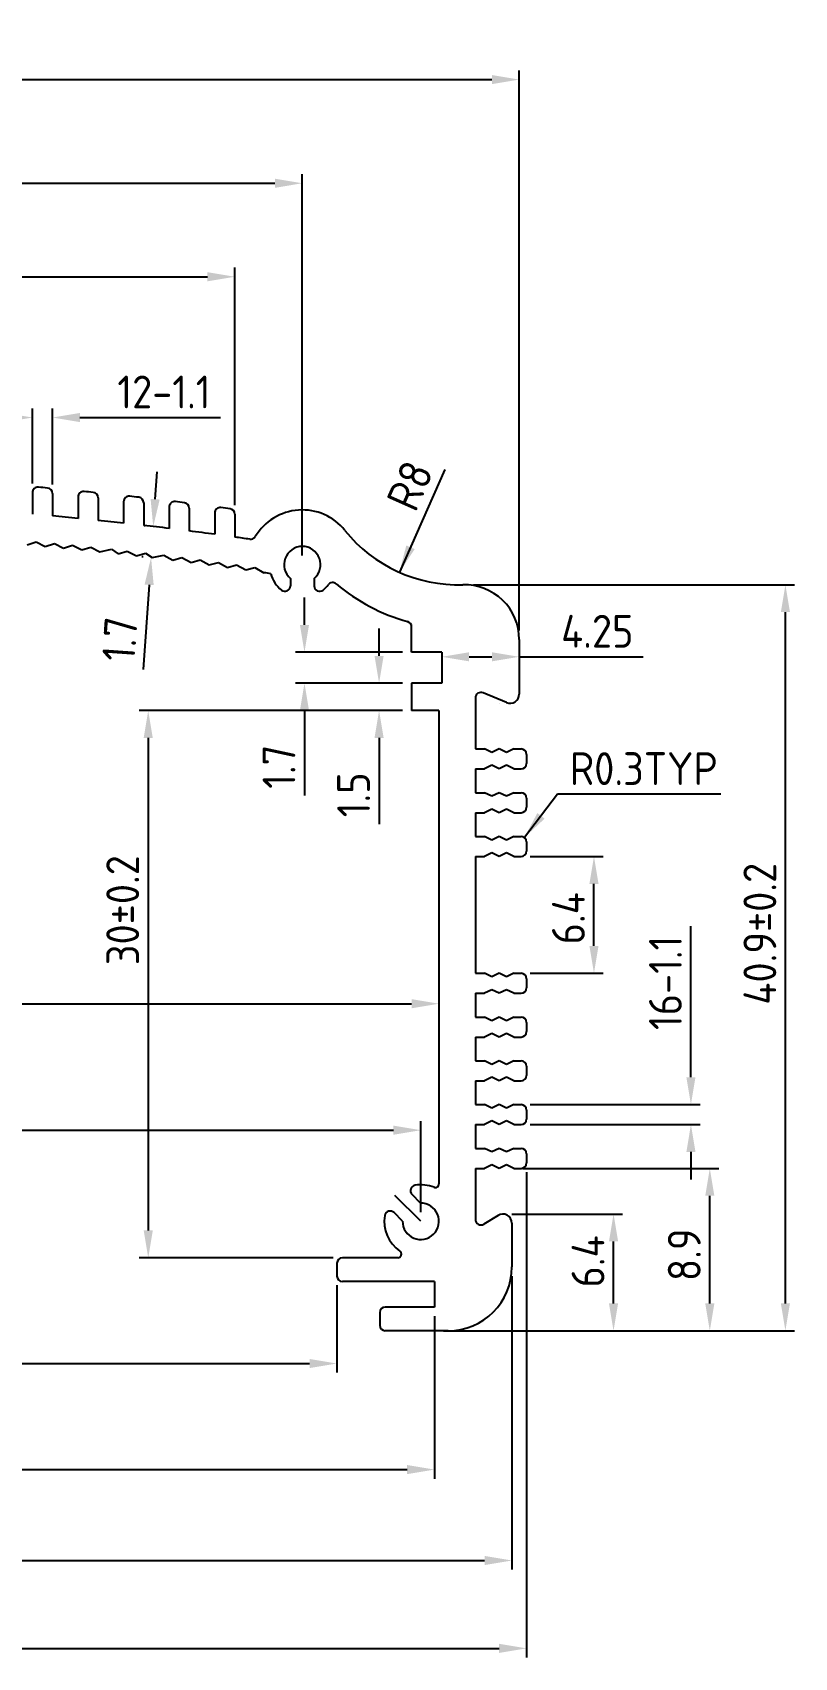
# Model space of a CAD drawing. Extents: x -449 to -275, y 492 to 720.
# Drawn here: x -316.8 to -275, y 631.3 to 720.3 of the extents above; entities that cross this region are included whole.
import ezdxf

# ---------------------------------------------------------------- set-up
doc = ezdxf.new("R2010")
doc.units = 0
doc.header["$LTSCALE"] = 0.2
doc.layers.get('0').update_dxf_attribs({"linetype": 'CONTINUOUS'})
doc.layers.get('DEFPOINTS').update_dxf_attribs({"linetype": 'CONTINUOUS'})
doc.layers.add('LAYER1', color=7, linetype='CONTINUOUS')
doc.styles.get("Standard").update_dxf_attribs({"font": 'ISOCP'})
doc.dimstyles.new('ISO-25', dxfattribs={"dimtxt": 2.5, "dimasz": 2.5, "dimexe": 1.25, "dimexo": 0.625, "dimtad": 1, "dimdec": 4, "dimdsep": 46, "dimlunit": 6, "dimtxsty": 'Standard', "dimcen": 2.5, "dimadec": 0, "dimazin": 0, "dimtfac": 1, "dimtdec": 4, "dimtmove": 0, "dimatfit": 3, "dimfxl": 0, "dimtolj": 1, "dimtzin": 0, "dimarcsym": 0})

# ---------------------------------------------------------------- blocks, each defined once
blk = doc.blocks.new('*D1')
at = {"color": 5, "linetype": 'ByBlock'}
for p, q in [((-362.344, 694.439), (-362.344, 707.458)), ((-305.744, 694.439), (-305.744, 707.458)), ((-360.844, 706.958), (-307.244, 706.958))]:
    blk.add_line(p, q, dxfattribs=at)
for points in [[(-360.844, 707.208), (-360.844, 706.708), (-362.344, 706.958)], [(-307.244, 707.208), (-307.244, 706.708), (-305.744, 706.958)]]:
    blk.add_solid(points, dxfattribs=at)
at = {"layer": 'DEFPOINTS', "color": 0, "linetype": 'ByBlock'}
for p in [(-305.744, 706.958), (-362.344, 693.939), (-305.744, 693.939)]:
    blk.add_point(p, dxfattribs=at)
at = {"color": 0, "linetype": 'ByBlock', "insert": (-333.703, 708.358), "char_height": 1.8, "attachment_point": 5}
blk.add_mtext('\\A1;56.6±0.2', dxfattribs=at)
blk = doc.blocks.new('*D2')
at = {"color": 5, "linetype": 'ByBlock'}
for p, q in [((-310.115, 694.759), (-310.01, 696.256)), ((-310.662, 693.294), (-310.719, 693.298)), ((-310.781, 691.596), (-310.838, 691.6)), ((-310.444, 690.069), (-310.769, 685.42))]:
    blk.add_line(p, q, dxfattribs=at)
for points in [[(-310.364, 694.777), (-309.866, 694.742), (-310.22, 693.263)], [(-310.693, 690.086), (-310.194, 690.052), (-310.339, 691.565)]]:
    blk.add_solid(points, dxfattribs=at)
at = {"layer": 'DEFPOINTS', "color": 0, "linetype": 'ByBlock'}
for p in [(-310.163, 693.259), (-310.339, 691.565), (-310.282, 691.561)]:
    blk.add_point(p, dxfattribs=at)
at = {"color": 0, "linetype": 'ByBlock', "insert": (-312.055, 687.094), "char_height": 1.8, "attachment_point": 5, "rotation": 85.99189}
blk.add_mtext('\\A1;1.7', dxfattribs=at)
blk = doc.blocks.new('*D5')
at = {"color": 5, "linetype": 'ByBlock'}
for p, q in [((-316.844, 695.619), (-316.844, 699.741)), ((-315.744, 695.575), (-315.744, 699.741)), ((-318.344, 699.241), (-319.844, 699.241)), ((-314.244, 699.241), (-306.524, 699.241))]:
    blk.add_line(p, q, dxfattribs=at)
for points in [[(-318.344, 699.491), (-318.344, 698.991), (-316.844, 699.241)], [(-314.244, 699.491), (-314.244, 698.991), (-315.744, 699.241)]]:
    blk.add_solid(points, dxfattribs=at)
at = {"layer": 'DEFPOINTS', "color": 0, "linetype": 'ByBlock'}
for p in [(-315.744, 699.241), (-316.844, 695.119), (-315.744, 695.075)]:
    blk.add_point(p, dxfattribs=at)
at = {"color": 0, "linetype": 'ByBlock', "insert": (-309.634, 700.642), "char_height": 1.8, "attachment_point": 5}
blk.add_mtext('\\A1;12-1.1', dxfattribs=at)
blk = doc.blocks.new('*D6')
at = {"color": 5, "linetype": 'ByBlock'}
for p, q in [((-366.044, 691.672), (-366.044, 712.584)), ((-364.544, 712.084), (-303.544, 712.084)), ((-302.044, 691.672), (-302.044, 712.584))]:
    blk.add_line(p, q, dxfattribs=at)
for points in [[(-364.544, 712.334), (-364.544, 711.834), (-366.044, 712.084)], [(-303.544, 712.334), (-303.544, 711.834), (-302.044, 712.084)]]:
    blk.add_solid(points, dxfattribs=at)
at = {"layer": 'DEFPOINTS', "color": 0, "linetype": 'ByBlock'}
for p in [(-302.044, 712.084), (-366.044, 691.172), (-302.044, 691.172)]:
    blk.add_point(p, dxfattribs=at)
at = {"color": 0, "linetype": 'ByBlock', "insert": (-335.183, 713.484), "char_height": 1.8, "attachment_point": 5}
blk.add_mtext('\\A1;64±0.2', dxfattribs=at)
blk = doc.blocks.new('*D7')
at = {"color": 5, "linetype": 'ByBlock'}
for p, q in [((-377.944, 687.572), (-377.944, 718.268)), ((-290.144, 687.572), (-290.144, 718.268)), ((-376.444, 717.768), (-291.644, 717.768))]:
    blk.add_line(p, q, dxfattribs=at)
for points in [[(-376.444, 718.018), (-376.444, 717.518), (-377.944, 717.768)], [(-291.644, 718.018), (-291.644, 717.518), (-290.144, 717.768)]]:
    blk.add_solid(points, dxfattribs=at)
at = {"layer": 'DEFPOINTS', "color": 0, "linetype": 'ByBlock'}
for p in [(-290.144, 717.768), (-377.944, 687.072), (-290.144, 687.072)]:
    blk.add_point(p, dxfattribs=at)
at = {"color": 0, "linetype": 'ByBlock', "insert": (-332.46, 719.168), "char_height": 1.8, "attachment_point": 5}
blk.add_mtext('\\A1;87.8±0.2', dxfattribs=at)
blk = doc.blocks.new('*D8')
at = {"layer": 'DEFPOINTS', "color": 0}
for p in [(-367.944, 652.161), (-300.144, 652.172), (-300.144, 647.375)]:
    blk.add_point(p, dxfattribs=at)
at = {"layer": 'LAYER1', "color": 5, "lineweight": -2}
for p, q in [((-367.944, 651.661), (-367.944, 646.875)), ((-300.144, 651.672), (-300.144, 646.875)), ((-366.444, 647.375), (-301.644, 647.375))]:
    blk.add_line(p, q, dxfattribs=at)
at = {"layer": 'LAYER1', "color": 5}
for points in [[(-366.444, 647.625), (-366.444, 647.125), (-367.944, 647.375)], [(-301.644, 647.625), (-301.644, 647.125), (-300.144, 647.375)]]:
    blk.add_solid(points, dxfattribs=at)
at = {"layer": 'LAYER1', "color": 0, "insert": (-332.569, 648.775), "char_height": 1.8, "attachment_point": 5}
blk.add_mtext('\\A1;67.8±0.2', dxfattribs=at)
blk = doc.blocks.new('*D9')
at = {"layer": 'DEFPOINTS', "color": 0}
for p in [(-294.544, 672.045), (-373.544, 669.574), (-294.544, 667.102)]:
    blk.add_point(p, dxfattribs=at)
at = {"layer": 'LAYER1', "color": 5, "lineweight": -2}
for p, q in [((-294.544, 671.545), (-294.544, 666.602)), ((-373.544, 669.074), (-373.544, 666.602)), ((-372.044, 667.102), (-296.044, 667.102))]:
    blk.add_line(p, q, dxfattribs=at)
at = {"layer": 'LAYER1', "color": 5}
for points in [[(-372.044, 667.352), (-372.044, 666.852), (-373.544, 667.102)], [(-296.044, 667.352), (-296.044, 666.852), (-294.544, 667.102)]]:
    blk.add_solid(points, dxfattribs=at)
at = {"layer": 'LAYER1', "color": 0, "insert": (-341.076, 668.503), "char_height": 1.8, "attachment_point": 5}
blk.add_mtext('\\A1;79±0.2', dxfattribs=at)
blk = doc.blocks.new('*D11')
at = {"layer": 'DEFPOINTS', "color": 0}
for p in [(-373.294, 650.472), (-294.794, 650.472), (-294.794, 641.56)]:
    blk.add_point(p, dxfattribs=at)
at = {"layer": 'LAYER1', "color": 5, "lineweight": -2}
for p, q in [((-373.294, 649.972), (-373.294, 641.06)), ((-294.794, 649.972), (-294.794, 641.06)), ((-371.794, 641.56), (-296.294, 641.56))]:
    blk.add_line(p, q, dxfattribs=at)
at = {"layer": 'LAYER1', "color": 5}
for points in [[(-371.794, 641.81), (-371.794, 641.31), (-373.294, 641.56)], [(-296.294, 641.81), (-296.294, 641.31), (-294.794, 641.56)]]:
    blk.add_solid(points, dxfattribs=at)
at = {"layer": 'LAYER1', "color": 0, "insert": (-332.902, 642.96), "char_height": 1.8, "attachment_point": 5}
blk.add_mtext('\\A1;78.5±0.2', dxfattribs=at)
blk = doc.blocks.new('*D12')
at = {"layer": 'DEFPOINTS', "color": 0}
for p in [(-295.544, 660.168), (-372.544, 655.172), (-295.544, 655.172)]:
    blk.add_point(p, dxfattribs=at)
at = {"layer": 'LAYER1', "color": 5, "lineweight": -2}
for p, q in [((-372.544, 655.672), (-372.544, 660.668)), ((-295.544, 655.672), (-295.544, 660.668)), ((-371.044, 660.168), (-297.044, 660.168))]:
    blk.add_line(p, q, dxfattribs=at)
at = {"layer": 'LAYER1', "color": 5}
for points in [[(-371.044, 660.418), (-371.044, 659.918), (-372.544, 660.168)], [(-297.044, 660.418), (-297.044, 659.918), (-295.544, 660.168)]]:
    blk.add_solid(points, dxfattribs=at)
at = {"layer": 'LAYER1', "color": 0, "insert": (-340.756, 661.568), "char_height": 1.8, "attachment_point": 5}
blk.add_mtext('\\A1;77±0.2', dxfattribs=at)
blk = doc.blocks.new('*D13')
at = {"color": 5, "linetype": 'ByBlock'}
for p, q in [((-377.544, 652.172), (-377.544, 636.075)), ((-290.544, 652.172), (-290.544, 636.075)), ((-376.044, 636.575), (-292.044, 636.575))]:
    blk.add_line(p, q, dxfattribs=at)
for points in [[(-376.044, 636.825), (-376.044, 636.325), (-377.544, 636.575)], [(-292.044, 636.825), (-292.044, 636.325), (-290.544, 636.575)]]:
    blk.add_solid(points, dxfattribs=at)
at = {"layer": 'DEFPOINTS', "color": 0, "linetype": 'ByBlock'}
for p in [(-377.544, 652.672), (-290.544, 652.672), (-290.544, 636.575)]:
    blk.add_point(p, dxfattribs=at)
at = {"color": 0, "linetype": 'ByBlock', "insert": (-333.235, 637.975), "char_height": 1.8, "attachment_point": 5}
blk.add_mtext('\\A1;87±0.2', dxfattribs=at)
blk = doc.blocks.new('*D14')
at = {"color": 5, "linetype": 'ByBlock'}
for p, q in [((-378.344, 657.872), (-378.344, 631.257)), ((-289.744, 657.872), (-289.744, 631.257)), ((-376.844, 631.757), (-291.244, 631.757))]:
    blk.add_line(p, q, dxfattribs=at)
for points in [[(-376.844, 632.007), (-376.844, 631.507), (-378.344, 631.757)], [(-291.244, 632.007), (-291.244, 631.507), (-289.744, 631.757)]]:
    blk.add_solid(points, dxfattribs=at)
at = {"layer": 'DEFPOINTS', "color": 0, "linetype": 'ByBlock'}
for p in [(-378.344, 658.372), (-289.744, 658.372), (-289.744, 631.757)]:
    blk.add_point(p, dxfattribs=at)
at = {"color": 0, "linetype": 'ByBlock', "insert": (-333.068, 633.157), "char_height": 1.8, "attachment_point": 5}
blk.add_mtext('\\A1;88.6±0.2', dxfattribs=at)
blk = doc.blocks.new('*D15')
at = {"color": 5, "linetype": 'ByBlock'}
for p, q in [((-290.544, 655.572), (-284.469, 655.572)), ((-284.969, 650.672), (-284.969, 654.072)), ((-293.544, 649.172), (-284.469, 649.172))]:
    blk.add_line(p, q, dxfattribs=at)
for points in [[(-285.219, 654.072), (-284.719, 654.072), (-284.969, 655.572)], [(-285.219, 650.672), (-284.719, 650.672), (-284.969, 649.172)]]:
    blk.add_solid(points, dxfattribs=at)
at = {"layer": 'DEFPOINTS', "color": 0, "linetype": 'ByBlock'}
for p in [(-291.044, 655.572), (-284.969, 655.572), (-294.044, 649.172)]:
    blk.add_point(p, dxfattribs=at)
at = {"color": 0, "linetype": 'ByBlock', "insert": (-286.369, 652.973), "char_height": 1.8, "attachment_point": 5, "rotation": 90}
blk.add_mtext('\\A1;6.4', dxfattribs=at)
blk = doc.blocks.new('*D16')
at = {"color": 5, "linetype": 'ByBlock'}
for p, q in [((-289.544, 675.172), (-285.543, 675.172)), ((-286.043, 670.272), (-286.043, 673.672)), ((-289.544, 668.772), (-285.543, 668.772))]:
    blk.add_line(p, q, dxfattribs=at)
for points in [[(-286.293, 673.672), (-285.793, 673.672), (-286.043, 675.172)], [(-286.293, 670.272), (-285.793, 670.272), (-286.043, 668.772)]]:
    blk.add_solid(points, dxfattribs=at)
at = {"layer": 'DEFPOINTS', "color": 0, "linetype": 'ByBlock'}
for p in [(-290.044, 675.172), (-286.043, 675.172), (-290.044, 668.772)]:
    blk.add_point(p, dxfattribs=at)
at = {"color": 0, "linetype": 'ByBlock', "insert": (-287.443, 671.786), "char_height": 1.8, "attachment_point": 5, "rotation": 90}
blk.add_mtext('\\A1;6.4', dxfattribs=at)
blk = doc.blocks.new('*D17')
at = {"color": 5, "linetype": 'ByBlock'}
for p, q in [((-289.944, 658.072), (-279.188, 658.072)), ((-279.688, 650.672), (-279.688, 656.572)), ((-293.544, 649.172), (-279.188, 649.172))]:
    blk.add_line(p, q, dxfattribs=at)
for points in [[(-279.938, 656.572), (-279.438, 656.572), (-279.688, 658.072)], [(-279.938, 650.672), (-279.438, 650.672), (-279.688, 649.172)]]:
    blk.add_solid(points, dxfattribs=at)
at = {"layer": 'DEFPOINTS', "color": 0, "linetype": 'ByBlock'}
for p in [(-290.444, 658.072), (-279.688, 658.072), (-294.044, 649.172)]:
    blk.add_point(p, dxfattribs=at)
at = {"color": 0, "linetype": 'ByBlock', "insert": (-281.088, 653.338), "char_height": 1.8, "attachment_point": 5, "rotation": 90}
blk.add_mtext('\\A1;8.9', dxfattribs=at)
blk = doc.blocks.new('*D18')
at = {"color": 5, "linetype": 'ByBlock'}
for p, q in [((-280.724, 663.072), (-280.724, 671.355)), ((-289.544, 661.572), (-280.224, 661.572)), ((-289.544, 660.472), (-280.224, 660.472)), ((-280.724, 658.972), (-280.724, 657.472))]:
    blk.add_line(p, q, dxfattribs=at)
for points in [[(-280.974, 663.072), (-280.474, 663.072), (-280.724, 661.572)], [(-280.974, 658.972), (-280.474, 658.972), (-280.724, 660.472)]]:
    blk.add_solid(points, dxfattribs=at)
at = {"layer": 'DEFPOINTS', "color": 0, "linetype": 'ByBlock'}
for p in [(-290.044, 661.572), (-280.724, 661.572), (-290.044, 660.472)]:
    blk.add_point(p, dxfattribs=at)
at = {"color": 0, "linetype": 'ByBlock', "insert": (-282.124, 668.245), "char_height": 1.8, "attachment_point": 5, "rotation": 90}
blk.add_mtext('\\A1;16-1.1', dxfattribs=at)
blk = doc.blocks.new('*D23')
at = {"color": 5, "linetype": 'ByBlock'}
for p, q in [((-292.644, 690.072), (-275.041, 690.072)), ((-275.541, 650.672), (-275.541, 688.572)), ((-294.294, 649.172), (-275.041, 649.172))]:
    blk.add_line(p, q, dxfattribs=at)
for points in [[(-275.791, 688.572), (-275.291, 688.572), (-275.541, 690.072)], [(-275.791, 650.672), (-275.291, 650.672), (-275.541, 649.172)]]:
    blk.add_solid(points, dxfattribs=at)
at = {"layer": 'DEFPOINTS', "color": 0, "linetype": 'ByBlock'}
for p in [(-293.144, 690.072), (-275.541, 690.072), (-294.794, 649.172)]:
    blk.add_point(p, dxfattribs=at)
at = {"color": 0, "linetype": 'ByBlock', "insert": (-276.942, 670.936), "char_height": 1.8, "attachment_point": 5, "rotation": 90}
blk.add_mtext('\\A1;40.9±0.2', dxfattribs=at)
blk = doc.blocks.new('*D26')
at = {"layer": 'DEFPOINTS', "color": 0}
for p in [(-296.044, 683.172), (-310.494, 653.172), (-299.844, 653.172)]:
    blk.add_point(p, dxfattribs=at)
at = {"layer": 'LAYER1', "color": 5, "lineweight": -2}
for p, q in [((-296.544, 683.172), (-310.994, 683.172)), ((-310.494, 681.672), (-310.494, 654.672)), ((-300.344, 653.172), (-310.994, 653.172))]:
    blk.add_line(p, q, dxfattribs=at)
at = {"layer": 'LAYER1', "color": 5}
for points in [[(-310.744, 681.672), (-310.244, 681.672), (-310.494, 683.172)], [(-310.744, 654.672), (-310.244, 654.672), (-310.494, 653.172)]]:
    blk.add_solid(points, dxfattribs=at)
at = {"layer": 'LAYER1', "color": 0, "insert": (-311.894, 672.228), "char_height": 1.8, "attachment_point": 5, "rotation": 90}
blk.add_mtext('\\A1;30±0.2', dxfattribs=at)
blk = doc.blocks.new('*D27')
at = {"color": 5, "linetype": 'ByBlock'}
for p, q in [((-301.924, 687.872), (-301.924, 689.372)), ((-296.544, 686.372), (-302.424, 686.372)), ((-296.544, 684.672), (-302.424, 684.672)), ((-301.924, 683.172), (-301.924, 678.512))]:
    blk.add_line(p, q, dxfattribs=at)
for points in [[(-302.174, 687.872), (-301.674, 687.872), (-301.924, 686.372)], [(-302.174, 683.172), (-301.674, 683.172), (-301.924, 684.672)]]:
    blk.add_solid(points, dxfattribs=at)
at = {"layer": 'DEFPOINTS', "color": 0, "linetype": 'ByBlock'}
for p in [(-301.924, 686.372), (-296.044, 686.372), (-296.044, 684.672)]:
    blk.add_point(p, dxfattribs=at)
at = {"color": 0, "linetype": 'ByBlock', "insert": (-303.324, 680.092), "char_height": 1.8, "attachment_point": 5, "rotation": 90}
blk.add_mtext('\\A1;1.7', dxfattribs=at)
blk = doc.blocks.new('*D28')
at = {"color": 5, "linetype": 'ByBlock'}
for p, q in [((-297.83, 686.172), (-297.83, 687.672)), ((-296.544, 684.672), (-298.33, 684.672)), ((-296.544, 683.172), (-298.33, 683.172)), ((-297.83, 681.672), (-297.83, 676.937))]:
    blk.add_line(p, q, dxfattribs=at)
for points in [[(-298.08, 686.172), (-297.58, 686.172), (-297.83, 684.672)], [(-298.08, 681.672), (-297.58, 681.672), (-297.83, 683.172)]]:
    blk.add_solid(points, dxfattribs=at)
at = {"layer": 'DEFPOINTS', "color": 0, "linetype": 'ByBlock'}
for p in [(-297.83, 684.672), (-296.044, 684.672), (-296.044, 683.172)]:
    blk.add_point(p, dxfattribs=at)
at = {"color": 0, "linetype": 'ByBlock', "insert": (-299.23, 678.555), "char_height": 1.8, "attachment_point": 5, "rotation": 90}
blk.add_mtext('\\A1;1.5', dxfattribs=at)
blk = doc.blocks.new('*D29')
at = {"color": 5, "linetype": 'ByBlock'}
for p, q in [((-292.894, 686.121), (-291.644, 686.121)), ((-290.144, 686.572), (-290.144, 685.621)), ((-290.144, 686.121), (-283.343, 686.121)), ((-294.394, 685.872), (-294.394, 685.621))]:
    blk.add_line(p, q, dxfattribs=at)
for points in [[(-292.894, 686.371), (-292.894, 685.871), (-294.394, 686.121)], [(-291.644, 686.371), (-291.644, 685.871), (-290.144, 686.121)]]:
    blk.add_solid(points, dxfattribs=at)
at = {"layer": 'DEFPOINTS', "color": 0, "linetype": 'ByBlock'}
for p in [(-290.144, 687.072), (-294.394, 686.372), (-290.144, 686.121)]:
    blk.add_point(p, dxfattribs=at)
at = {"color": 0, "linetype": 'ByBlock', "insert": (-285.861, 687.522), "char_height": 1.8, "attachment_point": 5}
blk.add_mtext('\\A1;4.25', dxfattribs=at)
blk = doc.blocks.new('*D36')
at = {"color": 5, "linetype": 'ByBlock'}
for p, q in [((-288.037, 678.591), (-289.861, 676.21)), ((-279.077, 678.591), (-288.037, 678.591))]:
    blk.add_line(p, q, dxfattribs=at)
blk.add_solid([(-289.147, 677.553), (-288.751, 677.249), (-289.861, 676.21)], dxfattribs=at)
at = {"layer": 'DEFPOINTS', "color": 0, "linetype": 'ByBlock'}
for p in [(-290.044, 675.972), (-289.861, 676.21)]:
    blk.add_point(p, dxfattribs=at)
at = {"color": 0, "linetype": 'ByBlock', "insert": (-283.307, 679.991), "char_height": 1.8, "attachment_point": 5}
blk.add_mtext('\\A1;R0.3TYP', dxfattribs=at)
blk = doc.blocks.new('*D53')
at = {"color": 5, "linetype": 'ByBlock'}
blk.add_line((-294.219, 696.385), (-296.717, 690.754), dxfattribs=at)
blk.add_solid([(-296.337, 692.227), (-295.88, 692.024), (-296.717, 690.754)], dxfattribs=at)
at = {"layer": 'DEFPOINTS', "color": 0, "linetype": 'ByBlock'}
for p in [(-293.473, 698.067), (-296.717, 690.754)]:
    blk.add_point(p, dxfattribs=at)
at = {"color": 0, "linetype": 'ByBlock', "insert": (-296.14, 695.508), "char_height": 1.8, "attachment_point": 5, "rotation": 66.07563}
blk.add_mtext('\\A1;R8', dxfattribs=at)

msp = doc.modelspace()

# ---------------------------------------------------------------- linework, layer by layer
for p, q in [((-316.8438, 695.1189), (-316.8438, 693.9402)), ((-315.7438, 695.0752), (-315.7438, 693.8435)), ((-314.3438, 694.8879), (-314.3438, 693.7116)), ((-313.2438, 694.838), (-313.2438, 693.6011)), ((-311.8438, 694.6257), (-311.8438, 693.4516)), ((-310.7438, 694.5696), (-310.7438, 693.3273)), ((-309.3438, 694.3323), (-309.3438, 693.1602)), ((-308.2438, 694.2699), (-308.2438, 693.022)), ((-306.8438, 694.0076), (-306.8438, 692.8373)), ((-305.7438, 693.9388), (-305.7438, 692.6852)), ((-317.1438, 692.2596), (-316.6438, 692.4175)), ((-316.6438, 692.4175), (-316.1438, 692.1726)), ((-316.1438, 692.1726), (-315.6438, 692.3281)), ((-315.6438, 692.3281), (-315.1438, 692.0806)), ((-315.1438, 692.0806), (-314.6438, 692.2337)), ((-314.6438, 692.2337), (-314.1438, 691.9836)), ((-314.1438, 691.9836), (-313.6438, 692.1342)), ((-313.6438, 692.1342), (-313.1438, 691.8815)), ((-313.1438, 691.8815), (-312.501, 692.0144)), ((-312.501, 692.0144), (-312.1438, 691.7744)), ((-312.1438, 691.7744), (-311.6438, 691.9201)), ((-311.6438, 691.9201), (-311.1438, 691.6621)), ((-311.1438, 691.6621), (-310.6438, 691.8055)), ((-310.6438, 691.8055), (-310.282, 691.5614)), ((-310.282, 691.5614), (-309.6438, 691.6858)), ((-309.6438, 691.6858), (-309.1438, 691.4225)), ((-309.1438, 691.4225), (-308.6438, 691.561)), ((-308.6438, 691.561), (-308.1438, 691.295)), ((-308.1438, 691.295), (-307.6438, 691.4311)), ((-307.6438, 691.4311), (-307.1438, 691.1624)), ((-307.1438, 691.1624), (-306.6438, 691.2961)), ((-306.6438, 691.2961), (-306.1438, 691.0247)), ((-306.1438, 691.0247), (-305.6438, 691.156)), ((-305.6438, 691.156), (-305.1438, 690.8819)), ((-305.1438, 690.8819), (-304.6438, 691.0107)), ((-304.6438, 691.0107), (-304.1438, 690.7339)), ((-302.6938, 690.4119), (-302.6938, 690.011)), ((-301.3938, 690.4119), (-301.3938, 690.011)), ((-296.0438, 686.3718), (-296.0438, 687.7592)), ((-290.1438, 687.0718), (-290.1438, 684.0718)), ((-294.3938, 686.3718), (-296.0438, 686.3718)), ((-294.3938, 686.3718), (-294.3938, 684.6718)), ((-294.3938, 684.6718), (-296.0438, 684.6718)), ((-296.0438, 684.6718), (-296.0438, 683.1718)), ((-292.5438, 683.8718), (-292.5438, 681.0718)), ((-290.8361, 683.6103), (-292.1284, 684.1487)), ((-291.2317, 683.5418), (-291.2317, 683.5418)), ((-294.5438, 683.1718), (-296.0438, 683.1718)), ((-294.5438, 683.1718), (-294.5438, 657.2212)), ((-292.5438, 681.0718), (-292.0438, 681.0718)), ((-291.6438, 680.8718), (-292.0438, 681.0718)), ((-291.2438, 681.0718), (-291.6438, 680.8718)), ((-290.8438, 680.8718), (-291.2438, 681.0718)), ((-290.4438, 681.0718), (-290.8438, 680.8718)), ((-290.4438, 681.0718), (-290.0438, 681.0718)), ((-289.7438, 680.7718), (-289.7438, 680.2718)), ((-292.5438, 679.9718), (-292.5438, 678.6718)), ((-292.5438, 679.9718), (-292.0438, 679.9718)), ((-291.6438, 680.1718), (-292.0438, 679.9718)), ((-291.2438, 679.9718), (-291.6438, 680.1718)), ((-290.8438, 680.1718), (-291.2438, 679.9718)), ((-290.4438, 679.9718), (-290.8438, 680.1718)), ((-290.4438, 679.9718), (-290.0438, 679.9718)), ((-292.5438, 678.6718), (-292.0438, 678.6718)), ((-291.6438, 678.4718), (-292.0438, 678.6718)), ((-291.2438, 678.6718), (-291.6438, 678.4718)), ((-290.8438, 678.4718), (-291.2438, 678.6718)), ((-290.4438, 678.6718), (-290.8438, 678.4718)), ((-290.4438, 678.6718), (-290.0438, 678.6718)), ((-289.7438, 678.3718), (-289.7438, 677.8718)), ((-292.5438, 677.5718), (-292.5438, 676.2718)), ((-292.5438, 677.5718), (-292.0438, 677.5718)), ((-291.6438, 677.7718), (-292.0438, 677.5718)), ((-291.2438, 677.5718), (-291.6438, 677.7718)), ((-290.8438, 677.7718), (-291.2438, 677.5718)), ((-290.4438, 677.5718), (-290.8438, 677.7718)), ((-290.4438, 677.5718), (-290.0438, 677.5718)), ((-292.5438, 676.2718), (-292.0438, 676.2718)), ((-291.6438, 676.0718), (-292.0438, 676.2718)), ((-291.2438, 676.2718), (-291.6438, 676.0718)), ((-290.8438, 676.0718), (-291.2438, 676.2718)), ((-290.4438, 676.2718), (-290.8438, 676.0718)), ((-290.4438, 676.2718), (-290.0438, 676.2718)), ((-291.6438, 675.3718), (-292.0438, 675.1718)), ((-291.2438, 675.1718), (-291.6438, 675.3718)), ((-290.8438, 675.3718), (-291.2438, 675.1718)), ((-290.4438, 675.1718), (-290.8438, 675.3718)), ((-289.7438, 675.9718), (-289.7438, 675.4718)), ((-292.5438, 675.1718), (-292.5438, 668.7718)), ((-292.5438, 675.1718), (-292.0438, 675.1718)), ((-290.4438, 675.1718), (-290.0438, 675.1718)), ((-292.5438, 668.7718), (-292.0438, 668.7718)), ((-291.6438, 668.5718), (-292.0438, 668.7718)), ((-291.2438, 668.7718), (-291.6438, 668.5718)), ((-290.8438, 668.5718), (-291.2438, 668.7718)), ((-290.4438, 668.7718), (-290.8438, 668.5718)), ((-290.4438, 668.7718), (-290.0438, 668.7718)), ((-289.7438, 668.4718), (-289.7438, 667.9718)), ((-292.5438, 667.6718), (-292.5438, 666.3718)), ((-292.5438, 667.6718), (-292.0438, 667.6718)), ((-291.6438, 667.8718), (-292.0438, 667.6718)), ((-291.2438, 667.6718), (-291.6438, 667.8718)), ((-290.8438, 667.8718), (-291.2438, 667.6718)), ((-290.4438, 667.6718), (-290.8438, 667.8718)), ((-290.4438, 667.6718), (-290.0438, 667.6718)), ((-292.5438, 666.3718), (-292.0438, 666.3718)), ((-291.6438, 666.1718), (-292.0438, 666.3718)), ((-291.2438, 666.3718), (-291.6438, 666.1718)), ((-290.8438, 666.1718), (-291.2438, 666.3718)), ((-290.4438, 666.3718), (-290.8438, 666.1718)), ((-290.4438, 666.3718), (-290.0438, 666.3718)), ((-289.7438, 666.0718), (-289.7438, 665.5718)), ((-292.5438, 665.2718), (-292.5438, 663.9718)), ((-292.5438, 665.2718), (-292.0438, 665.2718)), ((-291.6438, 665.4718), (-292.0438, 665.2718)), ((-291.2438, 665.2718), (-291.6438, 665.4718)), ((-290.8438, 665.4718), (-291.2438, 665.2718)), ((-290.4438, 665.2718), (-290.8438, 665.4718)), ((-290.4438, 665.2718), (-290.0438, 665.2718)), ((-292.5438, 663.9718), (-292.0438, 663.9718)), ((-291.6438, 663.7718), (-292.0438, 663.9718)), ((-291.2438, 663.9718), (-291.6438, 663.7718)), ((-290.8438, 663.7718), (-291.2438, 663.9718)), ((-290.4438, 663.9718), (-290.8438, 663.7718)), ((-290.4438, 663.9718), (-290.0438, 663.9718)), ((-292.5438, 662.8718), (-292.5438, 661.5718)), ((-292.5438, 662.8718), (-292.0438, 662.8718)), ((-291.6438, 663.0718), (-292.0438, 662.8718)), ((-291.2438, 662.8718), (-291.6438, 663.0718)), ((-290.8438, 663.0718), (-291.2438, 662.8718)), ((-290.4438, 662.8718), (-290.8438, 663.0718)), ((-290.4438, 662.8718), (-290.0438, 662.8718)), ((-289.7438, 663.6718), (-289.7438, 663.1718)), ((-292.5438, 661.5718), (-292.0438, 661.5718)), ((-291.6438, 661.3718), (-292.0438, 661.5718)), ((-291.2438, 661.5718), (-291.6438, 661.3718)), ((-290.8438, 661.3718), (-291.2438, 661.5718)), ((-290.4438, 661.5718), (-290.8438, 661.3718)), ((-290.4438, 661.5718), (-290.0438, 661.5718)), ((-289.7438, 661.2718), (-289.7438, 660.7718)), ((-292.5438, 660.4718), (-292.5438, 659.1718)), ((-292.5438, 660.4718), (-292.0438, 660.4718)), ((-291.6438, 660.6718), (-292.0438, 660.4718)), ((-291.2438, 660.4718), (-291.6438, 660.6718)), ((-290.8438, 660.6718), (-291.2438, 660.4718)), ((-290.4438, 660.4718), (-290.8438, 660.6718)), ((-290.4438, 660.4718), (-290.0438, 660.4718)), ((-292.5438, 659.1718), (-292.0438, 659.1718)), ((-291.6438, 658.9718), (-292.0438, 659.1718)), ((-291.2438, 659.1718), (-291.6438, 658.9718)), ((-290.8438, 658.9718), (-291.2438, 659.1718)), ((-290.4438, 659.1718), (-290.8438, 658.9718)), ((-290.4438, 659.1718), (-290.0438, 659.1718)), ((-289.7438, 658.8718), (-289.7438, 658.3718)), ((-292.5438, 658.0718), (-292.5438, 655.2718)), ((-292.5438, 658.0718), (-292.0438, 658.0718)), ((-291.6438, 658.2718), (-292.0438, 658.0718)), ((-291.2438, 658.0718), (-291.6438, 658.2718)), ((-290.8438, 658.2718), (-291.2438, 658.0718)), ((-290.4438, 658.0718), (-290.8438, 658.2718)), ((-290.4438, 658.0718), (-290.0438, 658.0718)), ((-295.5538, 656.1718), (-296.0209, 656.6389)), ((-295.5438, 655.1718), (-296.958, 656.586)), ((-296.5437, 655.1818), (-297.0108, 655.6489)), ((-291.3062, 655.4974), (-292.0863, 655.0164)), ((-290.5438, 655.0718), (-290.5438, 652.6718)), ((-296.8087, 653.1718), (-299.8438, 653.1718)), ((-300.1438, 652.8718), (-300.1438, 652.1718)), ((-294.7938, 651.8718), (-299.8438, 651.8718)), ((-294.7938, 651.8718), (-294.7938, 650.4718)), ((-294.7938, 650.4718), (-297.4938, 650.4718)), ((-297.7938, 650.1718), (-297.7938, 649.4718)), ((-294.7938, 649.1718), (-297.4938, 649.1718)), ((-294.0438, 649.1718), (-294.7938, 649.1718))]:
    msp.add_line(p, q)
for centre, radius, start, end in [((-316.5438, 695.1189), 0.3, 85.073122, 180), ((-334.0438, 492.1093), 204.0625, 84.931991, 85.073122), ((-316.0438, 695.0752), 0.3, 0, 84.931991), ((-314.0438, 694.8879), 0.3, 84.36715, 180), ((-334.0438, 492.1093), 204.0625, 84.225856, 84.36715), ((-313.5438, 694.838), 0.3, 0, 84.225856), ((-311.5438, 694.6257), 0.3, 83.660319, 180), ((-334.0438, 492.1093), 204.0625, 83.518839, 83.660319), ((-311.0438, 694.5696), 0.3, 0, 83.518839), ((-309.0438, 694.3323), 0.3, 82.952517, 180), ((-334.0438, 492.1093), 204.0625, 82.81083, 82.952517), ((-308.5438, 694.2699), 0.3, 0, 82.81083), ((-306.5438, 694.0076), 0.3, 82.243633, 180), ((-334.0438, 492.1093), 204.0625, 82.101716, 82.243633), ((-306.0438, 693.9388), 0.3, 0, 82.101716), ((-302.0438, 691.1718), 3, 38.816242, 149.148609), ((-334.0438, 492.1093), 202.5625, 84.418938, 84.81669), ((-334.0438, 492.1093), 202.5625, 83.707984, 84.106231), ((-334.0438, 492.1093), 202.5625, 82.996056, 83.394862), ((-334.0438, 492.1093), 202.5625, 82.283039, 82.682469), ((-334.0438, 492.1093), 202.5625, 81.733539, 81.968936), ((-304.8768, 692.8641), 0.3, 261.733539, 329.148609), ((-293.473, 698.0669), 8, 218.816242, 271.715153), ((-302.0438, 691.1718), 1, 310.541602, 229.458398), ((-334.0438, 492.1093), 200.8625, 81.332771, 81.439245), ((-302.0438, 691.1718), 1.8, 195.922338, 230.70352), ((-302.9938, 690.011), 0.3, 230.70352, 360), ((-301.0938, 690.011), 0.3, 180, 309.29648), ((-302.0438, 691.1718), 1.8, 309.29648, 322.48826), ((-300.378, 689.8931), 0.3, 49.809912, 142.48826), ((-293.473, 698.0669), 10.4, 229.809912, 254.437127), ((-293.1438, 687.0718), 3, 0, 91.715153), ((-296.3438, 687.7592), 0.3, 0, 74.437127), ((-292.2438, 683.8718), 0.3, 67.380135, 180), ((-290.6438, 684.0718), 0.5, 247.380135, 0), ((-290.0438, 680.7718), 0.3, 0, 90), ((-290.0438, 680.2718), 0.3, 270, 0), ((-290.0438, 678.3718), 0.3, 0, 90), ((-290.0438, 677.8718), 0.3, 270, 0), ((-290.0438, 675.9718), 0.3, 0, 90), ((-290.0438, 675.4718), 0.3, 270, 0), ((-290.0438, 668.4718), 0.3, 0, 90), ((-290.0438, 667.9718), 0.3, 270, 0), ((-290.0438, 666.0718), 0.3, 0, 90), ((-290.0438, 665.5718), 0.3, 270, 0), ((-290.0438, 663.6718), 0.3, 0, 90), ((-290.0438, 663.1718), 0.3, 270, 0), ((-290.0438, 661.2718), 0.3, 0, 90), ((-290.0438, 660.7718), 0.3, 270, 0), ((-290.0438, 658.8718), 0.3, 0, 90), ((-290.0438, 658.3718), 0.3, 270, 0), ((-295.8088, 656.851), 0.3, 98.968121, 225), ((-295.5438, 655.1718), 2, 68.676314, 98.968121), ((-294.7438, 657.2212), 0.2, 248.676314, 0), ((-297.223, 655.4368), 0.3, 45, 171.031879), ((-295.5438, 655.1718), 1, 179.427004, 90.572996), ((-295.5438, 655.1718), 2, 171.031879, 234.903199), ((-292.2438, 655.2718), 0.3, 180, 301.654461), ((-291.0438, 655.0718), 0.5, 0, 121.654461), ((-299.8438, 652.8718), 0.3, 90, 180), ((-296.8087, 653.3718), 0.2, 270, 54.903199), ((-299.8438, 652.1718), 0.3, 180, 270), ((-294.0438, 652.6718), 3.5, 270, 0), ((-297.4938, 650.1718), 0.3, 90, 180), ((-297.4938, 649.4718), 0.3, 180, 270)]:
    msp.add_arc(centre, radius, start, end)

# ---------------------------------------------------------------- dimensions: what is measured, and where the dimension line sits
at = {"layer": 'LAYER1'}
for base, p1, p2, override, picture, middle in [((-290.1438, 717.7682), (-377.9438, 687.0718), (-290.1438, 687.0718), {"dimtxt": 1.8, "dimasz": 1.5, "dimexe": 0.5, "dimexo": 0.5, "dimgap": 0.5, "dimdec": 3, "dimcen": 0, "dimclrd": 5, "dimclre": 5, "dimtol": 1, "dimtp": 0.2, "dimtm": 0.2, "dimtdec": 1, "dimtofl": 0}, '*D7', (-332.46, 717.7682)), ((-302.0438, 712.0837), (-366.0438, 691.1718), (-302.0438, 691.1718), {"dimtxt": 1.8, "dimasz": 1.5, "dimexe": 0.5, "dimexo": 0.5, "dimgap": 0.5, "dimdec": 3, "dimcen": 0, "dimclrd": 5, "dimclre": 5, "dimtol": 1, "dimtp": 0.2, "dimtm": 0.2, "dimtdec": 1, "dimtofl": 0}, '*D6', (-335.1826, 712.0837)), ((-305.7438, 706.9579), (-362.3438, 693.9388), (-305.7438, 693.9388), {"dimtxt": 1.8, "dimasz": 1.5, "dimexe": 0.5, "dimexo": 0.5, "dimgap": 0.5, "dimdec": 3, "dimcen": 0, "dimclrd": 5, "dimclre": 5, "dimtol": 1, "dimtp": 0.2, "dimtm": 0.2, "dimtdec": 1, "dimtofl": 0}, '*D1', (-333.7027, 706.9579)), ((-290.1438, 686.1214), (-294.3938, 686.3718), (-290.1438, 687.0718), {"dimtxt": 1.8, "dimasz": 1.5, "dimexe": 0.5, "dimexo": 0.5, "dimgap": 0.5, "dimdec": 3, "dimcen": 0, "dimclrd": 5, "dimclre": 5, "dimtp": 0.2, "dimtdec": 1, "dimtofl": 0}, '*D29', (-285.8606, 686.1214)), ((-294.5438, 667.1021), (-373.5438, 669.5737), (-294.5438, 672.0452), {"dimtxt": 1.8, "dimasz": 1.5, "dimexe": 0.5, "dimexo": 0.5, "dimgap": 0.5, "dimdec": 3, "dimcen": 0, "dimclrd": 5, "dimclre": 5, "dimtol": 1, "dimtp": 0.2, "dimtm": 0.2, "dimtdec": 1, "dimtofl": 0}, '*D9', (-341.0763, 667.1021)), ((-295.5438, 660.1678), (-372.5438, 655.1718), (-295.5438, 655.1718), {"dimtxt": 1.8, "dimasz": 1.5, "dimexe": 0.5, "dimexo": 0.5, "dimgap": 0.5, "dimdec": 3, "dimcen": 0, "dimclrd": 5, "dimclre": 5, "dimtol": 1, "dimtp": 0.2, "dimtm": 0.2, "dimtdec": 1, "dimtofl": 0}, '*D12', (-340.7562, 660.1678)), ((-289.7438, 631.7571), (-378.3438, 658.3718), (-289.7438, 658.3718), {"dimtxt": 1.8, "dimasz": 1.5, "dimexe": 0.5, "dimexo": 0.5, "dimgap": 0.5, "dimdec": 3, "dimcen": 0, "dimclrd": 5, "dimclre": 5, "dimtol": 1, "dimtp": 0.2, "dimtm": 0.2, "dimtdec": 1, "dimtofl": 0}, '*D14', (-333.0685, 631.7571)), ((-290.5438, 636.5753), (-377.5438, 652.6718), (-290.5438, 652.6718), {"dimtxt": 1.8, "dimasz": 1.5, "dimexe": 0.5, "dimexo": 0.5, "dimgap": 0.5, "dimdec": 3, "dimcen": 0, "dimclrd": 5, "dimclre": 5, "dimtol": 1, "dimtp": 0.2, "dimtm": 0.2, "dimtdec": 1, "dimtofl": 0}, '*D13', (-333.2349, 636.5753)), ((-300.1438, 647.3747), (-367.9439, 652.1612), (-300.1438, 652.1718), {"dimtxt": 1.8, "dimasz": 1.5, "dimexe": 0.5, "dimexo": 0.5, "dimgap": 0.5, "dimdec": 3, "dimcen": 0, "dimclrd": 5, "dimclre": 5, "dimtol": 1, "dimtp": 0.2, "dimtm": 0.2, "dimtdec": 1, "dimtofl": 0}, '*D8', (-332.5693, 647.3747)), ((-294.7938, 641.5596), (-373.2938, 650.4718), (-294.7938, 650.4718), {"dimtxt": 1.8, "dimasz": 1.5, "dimexe": 0.5, "dimexo": 0.5, "dimgap": 0.5, "dimdec": 3, "dimcen": 0, "dimclrd": 5, "dimclre": 5, "dimtol": 1, "dimtp": 0.2, "dimtm": 0.2, "dimtdec": 1, "dimtofl": 0}, '*D11', (-332.9021, 641.5596))]:
    dim = msp.add_linear_dim(base=base, p1=p1, p2=p2, dimstyle='ISO-25', override=override, dxfattribs=at)
    dim.commit()
    dim.dimension.update_dxf_attribs({"geometry": picture, "text_midpoint": middle, "dimtype": 160})
dim = msp.add_linear_dim(base=(-315.7438, 699.2415), p1=(-316.8438, 695.1189), p2=(-315.7438, 695.0752), text='12-1.1', dimstyle='ISO-25', override={"dimtxt": 1.8, "dimasz": 1.5, "dimexe": 0.5, "dimexo": 0.5, "dimgap": 0.5, "dimdec": 3, "dimcen": 0, "dimclrd": 5, "dimclre": 5, "dimtp": 0.2, "dimtdec": 1, "dimtofl": 0}, dxfattribs=at)
dim.commit()
dim.dimension.update_dxf_attribs({"geometry": '*D5', "text_midpoint": (-309.6338, 699.2415), "dimtype": 160})
dim = msp.add_radius_dim(center=(-293.473, 698.0669), mpoint=(-296.7172, 690.7542), dimstyle='ISO-25', override={"dimtxt": 1.8, "dimasz": 1.5, "dimexe": 0.5, "dimexo": 0.5, "dimgap": 0.5, "dimdec": 3, "dimcen": 0, "dimclrd": 5, "dimclre": 5, "dimtp": 0.2, "dimtdec": 1, "dimtofl": 0}, dxfattribs=at)
dim.commit()
dim.dimension.update_dxf_attribs({"geometry": '*D53', "text_midpoint": (-294.8599, 694.9407), "dimtype": 164})
for base, p1, p2, angle, text, picture, middle, dimtype in [((-310.3387, 691.5653), (-310.163, 693.2592), (-310.282, 691.5614), 265.991887, '1.7', '*D2', (-310.6589, 686.9965), 161), ((-280.7242, 661.5718), (-290.0438, 660.4718), (-290.0438, 661.5718), 90, '16-1.1', '*D18', (-280.7242, 668.2447), 160)]:
    dim = msp.add_linear_dim(base=base, p1=p1, p2=p2, angle=angle, text=text, dimstyle='ISO-25', override={"dimtxt": 1.8, "dimasz": 1.5, "dimexe": 0.5, "dimexo": 0.5, "dimgap": 0.5, "dimdec": 3, "dimcen": 0, "dimclrd": 5, "dimclre": 5, "dimtp": 0.2, "dimtdec": 1, "dimtofl": 0}, dxfattribs=at)
    dim.commit()
    dim.dimension.update_dxf_attribs({"geometry": picture, "text_midpoint": middle, "dimtype": dimtype})
for base, p1, p2, override, picture, middle in [((-275.541, 690.0718), (-294.7938, 649.1718), (-293.1438, 690.0718), {"dimtxt": 1.8, "dimasz": 1.5, "dimexe": 0.5, "dimexo": 0.5, "dimgap": 0.5, "dimdec": 3, "dimcen": 0, "dimclrd": 5, "dimclre": 5, "dimtol": 1, "dimtp": 0.2, "dimtm": 0.2, "dimtdec": 1, "dimtofl": 0}, '*D23', (-275.541, 670.9361)), ((-301.9242, 686.3718), (-296.0438, 684.6718), (-296.0438, 686.3718), {"dimtxt": 1.8, "dimasz": 1.5, "dimexe": 0.5, "dimexo": 0.5, "dimgap": 0.5, "dimdec": 3, "dimcen": 0, "dimclrd": 5, "dimclre": 5, "dimtp": 0.2, "dimtdec": 1, "dimtofl": 0}, '*D27', (-301.9242, 680.0918)), ((-297.8299, 684.6718), (-296.0438, 683.1718), (-296.0438, 684.6718), {"dimtxt": 1.8, "dimasz": 1.5, "dimexe": 0.5, "dimexo": 0.5, "dimgap": 0.5, "dimdec": 3, "dimcen": 0, "dimclrd": 5, "dimclre": 5, "dimtp": 0.2, "dimtdec": 1, "dimtofl": 0}, '*D28', (-297.8299, 678.5545)), ((-310.4941, 653.1718), (-296.0438, 683.1718), (-299.8438, 653.1718), {"dimtxt": 1.8, "dimasz": 1.5, "dimexe": 0.5, "dimexo": 0.5, "dimgap": 0.5, "dimdec": 3, "dimcen": 0, "dimclrd": 5, "dimclre": 5, "dimtol": 1, "dimtp": 0.2, "dimtm": 0.2, "dimtdec": 1, "dimtofl": 0}, '*D26', (-310.4941, 672.2277)), ((-286.0427, 675.1718), (-290.0438, 668.7718), (-290.0438, 675.1718), {"dimtxt": 1.8, "dimasz": 1.5, "dimexe": 0.5, "dimexo": 0.5, "dimgap": 0.5, "dimdec": 3, "dimcen": 0, "dimclrd": 5, "dimclre": 5, "dimtp": 0.2, "dimtdec": 1, "dimtofl": 0}, '*D16', (-286.0427, 671.7857)), ((-279.6876, 658.0718), (-294.0438, 649.1718), (-290.4438, 658.0718), {"dimtxt": 1.8, "dimasz": 1.5, "dimexe": 0.5, "dimexo": 0.5, "dimgap": 0.5, "dimdec": 3, "dimcen": 0, "dimclrd": 5, "dimclre": 5, "dimtp": 0.2, "dimtdec": 1, "dimtofl": 0}, '*D17', (-279.6876, 653.3384)), ((-284.9685, 655.5718), (-294.0438, 649.1718), (-291.0438, 655.5718), {"dimtxt": 1.8, "dimasz": 1.5, "dimexe": 0.5, "dimexo": 0.5, "dimgap": 0.5, "dimdec": 3, "dimcen": 0, "dimclrd": 5, "dimclre": 5, "dimtp": 0.2, "dimtdec": 1, "dimtofl": 0}, '*D15', (-284.9685, 652.9734))]:
    dim = msp.add_linear_dim(base=base, p1=p1, p2=p2, angle=90, dimstyle='ISO-25', override=override, dxfattribs=at)
    dim.commit()
    dim.dimension.update_dxf_attribs({"geometry": picture, "text_midpoint": middle, "dimtype": 160})
dim = msp.add_radius_dim(center=(-290.0438, 675.9718), mpoint=(-289.8613, 676.2099), text='R0.3TYP', dimstyle='ISO-25', override={"dimtxt": 1.8, "dimasz": 1.5, "dimexe": 0.5, "dimexo": 0.5, "dimgap": 0.5, "dimtih": 1, "dimtoh": 1, "dimdec": 3, "dimcen": 0, "dimclrd": 5, "dimclre": 5, "dimtp": 0.2, "dimtdec": 1, "dimtofl": 0}, dxfattribs=at)
dim.commit()
dim.dimension.update_dxf_attribs({"geometry": '*D36', "text_midpoint": (-283.3066, 678.5912), "dimtype": 164})

doc.saveas('drawing.dxf')
